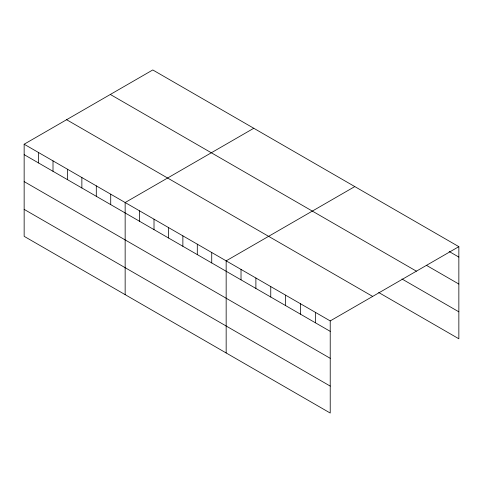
<?xml version="1.0" encoding="UTF-8"?>
<svg xmlns="http://www.w3.org/2000/svg" width="483" height="483" viewBox="0 0 483 483"><rect width="100%" height="100%" fill="white"/><g stroke="black" fill="none" stroke-linecap="round" stroke-linejoin="round"><path stroke-width="0.72" d="M24.15 144.218L330.221 320.923L330.221 413.043L24.15 236.338L24.15 144.218L152.779 69.957L458.85 246.662L458.85 338.782L378.702 292.511M253.78 128.267L125.151 202.534L125.151 294.648M354.788 186.583L226.159 260.844L226.159 352.964M330.221 320.923L458.85 246.662M449.154 251.492L458.85 257.089M426.531 265.39L458.85 284.046M110.329 94.463L416.4 271.168M401.971 278.987L458.85 311.825M66.6 119.712L372.671 296.417M24.15 154.645L330.221 331.35M24.15 181.602L330.221 358.308M24.15 209.374L330.221 386.086M315.357 312.344L315.357 322.771M300.486 303.759L300.486 314.185M285.622 295.179L285.622 305.6M270.758 286.594L270.758 297.021M255.887 278.009L255.887 288.436M241.023 269.429L241.023 279.856M211.729 252.512L211.729 262.939M197.299 244.187L197.299 254.607M182.87 235.855L182.87 246.282M168.44 227.523L168.44 237.95M154.011 219.191L154.011 229.618M139.581 210.86L139.581 221.286M110.722 194.202L110.722 204.623M96.298 185.87L96.298 196.297M81.868 177.539L81.868 187.965M67.439 169.207L67.439 179.634M53.009 160.881L53.009 171.302M38.58 152.55L38.58 162.97"/></g></svg>
